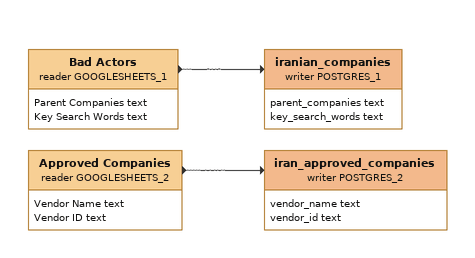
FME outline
Bad Actors (reader GOOGLESHEETS_1)
    attributes: Parent Companies text, Key Search Words text
    -> iranian_companies (writer POSTGRES_1)
iranian_companies (writer POSTGRES_1)
    attributes: parent_companies text, key_search_words text
Approved Companies (reader GOOGLESHEETS_2)
    attributes: Vendor Name text, Vendor ID text
    -> iran_approved_companies (writer POSTGRES_2)
iran_approved_companies (writer POSTGRES_2)
    attributes: vendor_name text, vendor_id text
